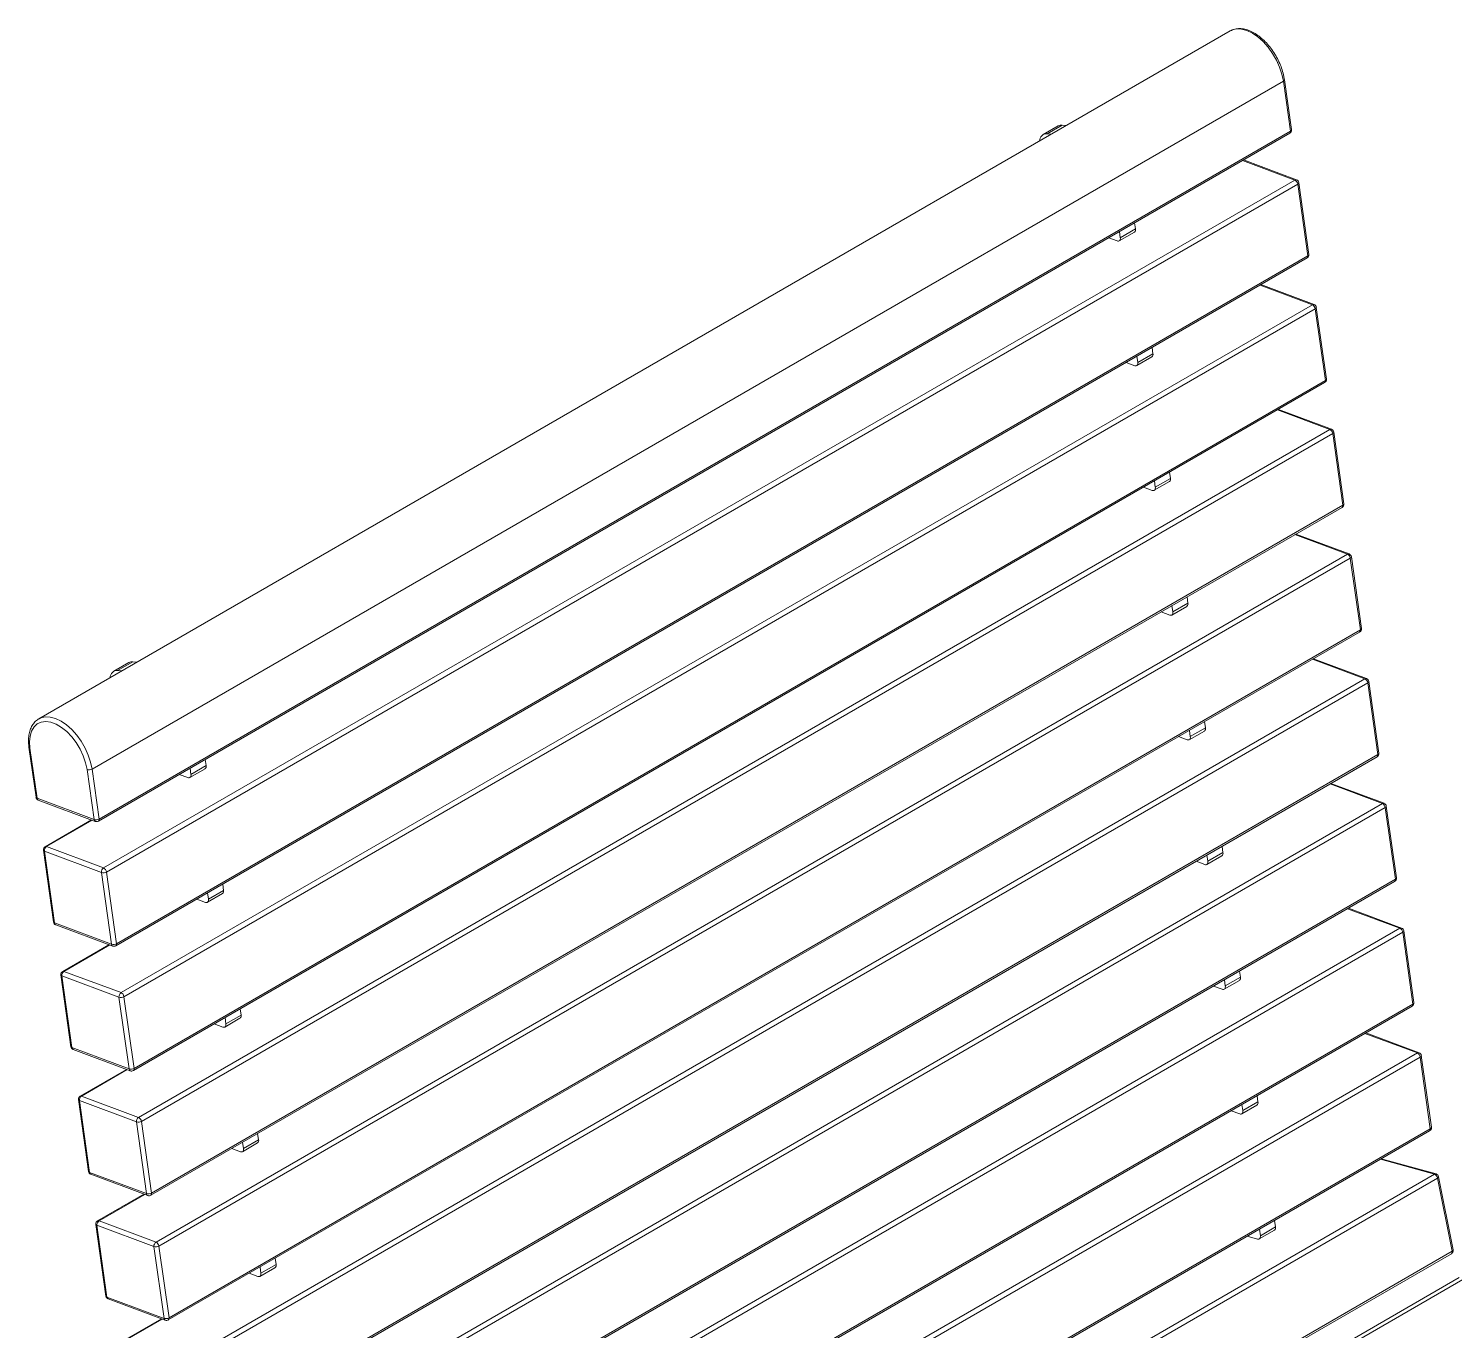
# Model space of a CAD drawing. Header units: millimetres. Extents: x 2717 to 8657, y -3129 to 1071.
# Drawn here: x 7758.5 to 7954.7, y -1007.3 to -828.3 of the extents above; entities that cross this region are included whole.
import ezdxf

# ---------------------------------------------------------------- set-up
doc = ezdxf.new("R2010")
doc.units = ezdxf.units.MM

# ---------------------------------------------------------------- blocks, each defined once
blk = doc.blocks.new('izometria')
at = {"color": 7, "linetype": 'Continuous', "lineweight": 15}
for p, q in [((5617.29, 4119.58), (5616.98, 4119.41)), ((5616.98, 4119.41), (5282.52, 3926.33)), ((5631.94, 4105.34), (5297.47, 3912.25)), ((5633.9, 4091.32), (5631.94, 4105.34)), ((5634.2, 4091.72), (5632.23, 4105.73)), ((5568.73, 4092.78), (5564.49, 4090.33)), ((5569.83, 4093.01), (5565.59, 4090.56)), ((5571.07, 4092.91), (5569.83, 4093.01)), ((5299.24, 3897.63), (5633.71, 4090.71)), ((5299.44, 3898.24), (5633.9, 4091.32)), ((5566.83, 4090.46), (5565.59, 4090.56)), ((5635.17, 4077.58), (5620.47, 4083.07)), ((5635.64, 4077.64), (5620.72, 4083.22)), ((5300.71, 3884.5), (5635.17, 4077.58)), ((5635.99, 4076.44), (5301.53, 3883.36)), ((5638.81, 4056.32), (5635.99, 4076.44)), ((5639.11, 4056.72), (5636.28, 4076.84)), ((5586.16, 4061.4), (5590.4, 4063.85)), ((5590.4, 4063.85), (5590.16, 4065.58)), ((5582.89, 4061.38), (5585.3, 4060.47)), ((5585.87, 4060.49), (5590.11, 4062.94)), ((5586.16, 4061.4), (5585.92, 4063.13)), ((5304.16, 3862.63), (5638.62, 4055.71)), ((5304.35, 3863.24), (5638.81, 4056.32)), ((5640.08, 4042.58), (5625.38, 4048.07)), ((5640.55, 4042.64), (5625.63, 4048.22)), ((5305.62, 3849.5), (5640.08, 4042.58)), ((5640.9, 4041.44), (5306.44, 3848.36)), ((5643.73, 4021.32), (5640.9, 4041.44)), ((5644.02, 4021.72), (5641.19, 4041.84)), ((5590.78, 4025.49), (5595.02, 4027.94)), ((5591.07, 4026.4), (5590.83, 4028.13)), ((5591.07, 4026.4), (5595.32, 4028.84)), ((5595.32, 4028.84), (5595.07, 4030.58)), ((5587.8, 4026.38), (5590.21, 4025.47)), ((5309.07, 3827.63), (5643.53, 4020.71)), ((5309.26, 3828.24), (5643.73, 4021.32)), ((5644.99, 4007.58), (5630.29, 4013.07)), ((5645.47, 4007.64), (5630.54, 4013.22)), ((5310.53, 3814.5), (5644.99, 4007.58)), ((5645.81, 4006.44), (5311.35, 3813.36)), ((5648.64, 3986.32), (5645.81, 4006.44)), ((5648.93, 3986.72), (5646.11, 4006.84)), ((5600.23, 3993.84), (5599.98, 3995.57)), ((5592.71, 3991.37), (5595.12, 3990.47)), ((5595.69, 3990.49), (5599.93, 3992.93)), ((5595.99, 3991.39), (5595.74, 3993.13)), ((5595.99, 3991.39), (5600.23, 3993.84)), ((5313.98, 3792.63), (5648.44, 3985.71)), ((5314.18, 3793.24), (5648.64, 3986.32)), ((5649.9, 3972.58), (5635.2, 3978.07)), ((5650.38, 3972.64), (5635.45, 3978.21)), ((5315.44, 3779.5), (5649.9, 3972.58)), ((5650.72, 3971.44), (5316.26, 3778.36)), ((5653.55, 3951.32), (5650.72, 3971.44)), ((5653.84, 3951.72), (5651.02, 3971.84)), ((5605.14, 3958.84), (5604.9, 3960.57)), ((5597.62, 3956.37), (5600.04, 3955.47)), ((5600.6, 3955.48), (5604.84, 3957.93)), ((5600.9, 3956.39), (5600.65, 3958.12)), ((5600.9, 3956.39), (5605.14, 3958.84)), ((5318.89, 3757.63), (5653.35, 3950.71)), ((5319.09, 3758.24), (5653.55, 3951.32)), ((5307.81, 3942.15), (5303.57, 3939.7)), ((5308.91, 3942.38), (5304.66, 3939.93)), ((5305.91, 3939.83), (5304.66, 3939.93)), ((5310.15, 3942.28), (5308.91, 3942.38)), ((5654.82, 3937.58), (5640.12, 3943.07)), ((5655.29, 3937.64), (5640.37, 3943.21)), ((5320.35, 3744.5), (5654.82, 3937.58)), ((5655.64, 3936.44), (5321.17, 3743.36)), ((5658.46, 3916.32), (5655.64, 3936.44)), ((5658.75, 3916.71), (5655.93, 3936.84)), ((5282.52, 3926.33), (5282.65, 3926.4)), ((5605.81, 3921.39), (5610.05, 3923.84)), ((5610.05, 3923.84), (5609.81, 3925.57)), ((5602.53, 3921.37), (5604.95, 3920.47)), ((5605.51, 3920.48), (5609.76, 3922.93)), ((5605.81, 3921.39), (5605.57, 3923.12)), ((5279.77, 3918.36), (5281.74, 3904.34)), ((5280.05, 3918.09), (5282.02, 3904.08)), ((5323.8, 3722.63), (5658.26, 3915.71)), ((5324, 3723.23), (5658.46, 3916.32)), ((5298.04, 3898.09), (5296.07, 3912.11)), ((5297.47, 3912.25), (5299.44, 3898.24)), ((5324.95, 3909.86), (5329.19, 3912.31)), ((5325.24, 3910.77), (5325, 3912.5)), ((5325.24, 3910.77), (5329.48, 3913.22)), ((5329.48, 3913.22), (5329.24, 3914.95)), ((5321.96, 3910.75), (5324.38, 3909.85)), ((5659.73, 3902.58), (5645.03, 3908.07)), ((5660.2, 3902.64), (5645.28, 3908.21)), ((5282.02, 3904.08), (5298.04, 3898.09)), ((5282.38, 3903.55), (5298.39, 3897.56)), ((5325.27, 3709.49), (5659.73, 3902.58)), ((5660.55, 3901.44), (5326.09, 3708.36)), ((5663.37, 3881.31), (5660.55, 3901.44)), ((5663.67, 3881.71), (5660.84, 3901.84)), ((5297.3, 3897.97), (5284.32, 3890.47)), ((5297.52, 3897.89), (5284.69, 3890.48)), ((5283.83, 3889.47), (5286.65, 3869.34)), ((5300.12, 3883.22), (5284.11, 3889.2)), ((5284.11, 3889.2), (5286.93, 3869.07)), ((5284.69, 3890.48), (5300.71, 3884.5)), ((5610.43, 3885.48), (5614.67, 3887.93)), ((5610.72, 3886.39), (5610.48, 3888.12)), ((5610.72, 3886.39), (5614.96, 3888.84)), ((5614.96, 3888.84), (5614.72, 3890.57)), ((5301.53, 3883.36), (5304.35, 3863.24)), ((5607.44, 3886.37), (5609.86, 3885.47)), ((5302.95, 3863.09), (5300.12, 3883.22)), ((5328.71, 3687.63), (5663.17, 3880.71)), ((5328.91, 3688.23), (5663.37, 3881.31)), ((5334.39, 3878.22), (5334.15, 3879.95)), ((5326.88, 3875.75), (5329.29, 3874.85)), ((5329.86, 3874.86), (5334.1, 3877.31)), ((5330.15, 3875.77), (5329.91, 3877.5)), ((5330.15, 3875.77), (5334.39, 3878.22)), ((5664.64, 3867.57), (5649.94, 3873.07)), ((5665.11, 3867.64), (5650.19, 3873.21)), ((5286.93, 3869.07), (5302.95, 3863.09)), ((5287.29, 3868.55), (5303.31, 3862.56)), ((5365.51, 3694.89), (5664.64, 3867.57)), ((5665.46, 3866.44), (5366.9, 3694.09)), ((5668.28, 3846.31), (5665.46, 3866.44)), ((5668.58, 3846.71), (5665.75, 3866.84)), ((5302.21, 3862.97), (5289.23, 3855.47)), ((5302.43, 3862.89), (5289.6, 3855.48)), ((5289.6, 3855.48), (5305.62, 3849.5)), ((5619.87, 3853.84), (5619.63, 3855.57)), ((5288.74, 3854.47), (5291.56, 3834.34)), ((5305.04, 3848.21), (5289.02, 3854.2)), ((5289.02, 3854.2), (5291.84, 3834.07)), ((5612.36, 3851.37), (5614.77, 3850.47)), ((5615.34, 3850.48), (5619.58, 3852.93)), ((5615.63, 3851.39), (5615.39, 3853.12)), ((5615.63, 3851.39), (5619.87, 3853.84)), ((5307.86, 3828.09), (5305.04, 3848.21)), ((5306.44, 3848.36), (5309.26, 3828.24)), ((5339.31, 3843.22), (5339.06, 3844.95)), ((5385.76, 3683.21), (5668.28, 3846.31)), ((5386.18, 3682.97), (5668.09, 3845.71)), ((5331.79, 3840.75), (5334.2, 3839.84)), ((5334.77, 3839.86), (5339.01, 3842.31)), ((5335.06, 3840.77), (5334.82, 3842.5)), ((5335.06, 3840.77), (5339.31, 3843.22)), ((5669.55, 3832.57), (5654.85, 3838.07)), ((5670.02, 3832.64), (5655.1, 3838.21)), ((5291.84, 3834.07), (5307.86, 3828.09)), ((5292.2, 3833.55), (5308.22, 3827.56)), ((5398.3, 3675.98), (5669.55, 3832.57)), ((5670.37, 3831.44), (5399.69, 3675.18)), ((5673.19, 3811.31), (5670.37, 3831.44)), ((5673.49, 3811.71), (5670.66, 3831.84)), ((5307.12, 3827.97), (5294.14, 3820.47)), ((5307.34, 3827.89), (5294.52, 3820.48)), ((5293.65, 3819.47), (5296.47, 3799.34)), ((5294.52, 3820.48), (5310.53, 3814.5)), ((5624.79, 3818.84), (5624.54, 3820.57)), ((5309.95, 3813.21), (5293.93, 3819.2)), ((5293.93, 3819.2), (5296.76, 3799.07)), ((5617.27, 3816.37), (5619.68, 3815.47)), ((5620.25, 3815.48), (5624.49, 3817.93)), ((5620.54, 3816.39), (5620.3, 3818.12)), ((5620.54, 3816.39), (5624.79, 3818.84)), ((5312.77, 3793.09), (5309.95, 3813.21)), ((5311.35, 3813.36), (5314.18, 3793.24)), ((5418.55, 3664.31), (5673.19, 3811.31)), ((5339.68, 3804.86), (5343.92, 3807.31)), ((5339.97, 3805.77), (5339.73, 3807.5)), ((5339.97, 3805.77), (5344.22, 3808.22)), ((5344.22, 3808.22), (5343.97, 3809.95)), ((5418.98, 3664.06), (5673, 3810.71)), ((5336.7, 3805.75), (5339.11, 3804.84)), ((5674.35, 3798.54), (5659.2, 3802.74)), ((5674.8, 3798.61), (5659.43, 3802.87)), ((5296.76, 3799.07), (5312.77, 3793.09)), ((5297.11, 3798.54), (5313.13, 3792.56)), ((5430.2, 3657.59), (5674.35, 3798.54)), ((5675.21, 3797.46), (5431.57, 3656.8)), ((5679.3, 3776.92), (5675.21, 3797.46)), ((5679.59, 3777.3), (5675.51, 3797.84)), ((5312.04, 3792.97), (5299.05, 3785.47)), ((5312.25, 3792.89), (5299.43, 3785.48)), ((5298.56, 3784.47), (5301.38, 3764.34)), ((5314.86, 3778.21), (5298.84, 3784.2)), ((5298.84, 3784.2), (5301.67, 3764.07)), ((5299.43, 3785.48), (5315.44, 3779.5)), ((5625.47, 3781.29), (5629.71, 3783.74)), ((5629.71, 3783.74), (5629.45, 3785.57)), ((5621.79, 3781.15), (5624.69, 3780.34)), ((5625.17, 3780.38), (5629.42, 3782.83)), ((5625.47, 3781.29), (5625.21, 3783.12)), ((5317.68, 3758.09), (5314.86, 3778.21)), ((5316.26, 3778.36), (5319.09, 3758.24)), ((5451.41, 3645.36), (5679.3, 3776.92)), ((5451.91, 3645.08), (5679.11, 3776.24)), ((5344.59, 3769.86), (5348.83, 3772.31)), ((5344.89, 3770.77), (5344.64, 3772.5)), ((5344.89, 3770.77), (5349.13, 3773.21)), ((5349.13, 3773.21), (5348.89, 3774.95)), ((5341.61, 3770.75), (5344.03, 3769.84)), ((5458.83, 3641.09), (5681.31, 3769.52)), ((5682.31, 3768.96), (5459.81, 3640.52)), ((5301.67, 3764.07), (5317.68, 3758.09)), ((5302.02, 3763.54), (5318.04, 3757.56)), ((5316.95, 3757.97), (5303.96, 3750.47)), ((5317.17, 3757.89), (5304.34, 3750.48))]:
    blk.add_line(p, q, dxfattribs=at)
at = {"color": 7, "linetype": 'Continuous', "lineweight": 15, "flags": 128}
for points in [[(5631.94, 4105.34), (5631.54, 4107.28), (5630.89, 4109.27), (5630, 4111.24), (5628.91, 4113.13), (5627.65, 4114.88), (5626.25, 4116.43), (5624.77, 4117.75), (5623.23, 4118.79), (5621.7, 4119.53), (5620.21, 4119.92), (5618.81, 4119.98), (5617.55, 4119.69), (5617.29, 4119.58)], [(5635.99, 4076.44), (5636.11, 4076.53), (5636.21, 4076.62), (5636.27, 4076.71), (5636.29, 4076.81), (5636.28, 4076.84)], [(5585.3, 4060.47), (5585.5, 4060.42), (5585.69, 4060.42), (5585.85, 4060.48), (5585.99, 4060.58), (5586.09, 4060.73), (5586.15, 4060.92), (5586.18, 4061.15), (5586.16, 4061.4)], [(5638.81, 4056.32), (5638.94, 4056.4), (5639.03, 4056.49), (5639.09, 4056.59), (5639.11, 4056.68), (5639.11, 4056.72)], [(5640.9, 4041.44), (5641.03, 4041.53), (5641.12, 4041.62), (5641.18, 4041.71), (5641.2, 4041.81), (5641.19, 4041.84)], [(5590.21, 4025.47), (5590.41, 4025.42), (5590.6, 4025.42), (5590.76, 4025.48), (5590.9, 4025.58), (5591, 4025.73), (5591.06, 4025.92), (5591.09, 4026.15), (5591.07, 4026.4)], [(5643.73, 4021.32), (5643.85, 4021.4), (5643.94, 4021.49), (5644, 4021.59), (5644.02, 4021.68), (5644.02, 4021.72)], [(5645.81, 4006.44), (5645.94, 4006.53), (5646.03, 4006.62), (5646.09, 4006.71), (5646.11, 4006.81), (5646.11, 4006.84)], [(5595.12, 3990.47), (5595.32, 3990.42), (5595.51, 3990.42), (5595.67, 3990.48), (5595.81, 3990.58), (5595.91, 3990.73), (5595.98, 3990.92), (5596, 3991.15), (5595.99, 3991.39)], [(5648.64, 3986.32), (5648.76, 3986.4), (5648.85, 3986.49), (5648.91, 3986.59), (5648.93, 3986.68), (5648.93, 3986.72)], [(5650.72, 3971.44), (5650.85, 3971.53), (5650.94, 3971.62), (5651, 3971.71), (5651.02, 3971.81), (5651.02, 3971.84)], [(5600.04, 3955.47), (5600.24, 3955.42), (5600.42, 3955.42), (5600.59, 3955.48), (5600.72, 3955.58), (5600.82, 3955.73), (5600.89, 3955.92), (5600.91, 3956.14), (5600.9, 3956.39)], [(5653.55, 3951.32), (5653.67, 3951.4), (5653.77, 3951.49), (5653.82, 3951.59), (5653.84, 3951.68), (5653.84, 3951.72)], [(5655.64, 3936.44), (5655.76, 3936.53), (5655.85, 3936.62), (5655.91, 3936.71), (5655.93, 3936.81), (5655.93, 3936.84)], [(5296.07, 3912.11), (5295.67, 3914.01), (5295.02, 3915.94), (5294.13, 3917.85), (5293.03, 3919.67), (5291.76, 3921.33), (5290.37, 3922.77), (5288.9, 3923.96), (5287.4, 3924.84), (5285.92, 3925.39), (5284.51, 3925.6), (5283.23, 3925.44), (5282.11, 3924.93), (5281.19, 3924.09), (5280.51, 3922.94), (5280.08, 3921.52), (5279.93, 3919.89), (5280.05, 3918.09)], [(5282.65, 3926.4), (5283.09, 3926.61), (5284.35, 3926.9), (5285.75, 3926.84), (5287.23, 3926.44), (5288.77, 3925.71), (5290.3, 3924.67), (5291.79, 3923.35), (5293.19, 3921.8), (5294.45, 3920.05), (5295.54, 3918.16), (5296.42, 3916.19), (5297.08, 3914.2), (5297.47, 3912.25)], [(5604.95, 3920.47), (5605.15, 3920.42), (5605.33, 3920.42), (5605.5, 3920.47), (5605.63, 3920.58), (5605.73, 3920.73), (5605.8, 3920.92), (5605.82, 3921.14), (5605.81, 3921.39)], [(5658.46, 3916.32), (5658.58, 3916.4), (5658.68, 3916.49), (5658.74, 3916.59), (5658.76, 3916.68), (5658.75, 3916.71)], [(5324.38, 3909.85), (5324.58, 3909.8), (5324.77, 3909.8), (5324.93, 3909.85), (5325.06, 3909.95), (5325.17, 3910.11), (5325.23, 3910.3), (5325.26, 3910.52), (5325.24, 3910.77)], [(5660.55, 3901.44), (5660.67, 3901.52), (5660.76, 3901.62), (5660.82, 3901.71), (5660.84, 3901.8), (5660.84, 3901.84)], [(5609.86, 3885.47), (5610.06, 3885.42), (5610.24, 3885.42), (5610.41, 3885.47), (5610.54, 3885.58), (5610.65, 3885.73), (5610.71, 3885.92), (5610.74, 3886.14), (5610.72, 3886.39)], [(5663.37, 3881.31), (5663.5, 3881.4), (5663.59, 3881.49), (5663.65, 3881.59), (5663.67, 3881.68), (5663.67, 3881.71)], [(5329.29, 3874.85), (5329.49, 3874.79), (5329.68, 3874.8), (5329.84, 3874.85), (5329.98, 3874.95), (5330.08, 3875.1), (5330.14, 3875.3), (5330.17, 3875.52), (5330.15, 3875.77)], [(5665.46, 3866.44), (5665.58, 3866.52), (5665.68, 3866.62), (5665.73, 3866.71), (5665.75, 3866.8), (5665.75, 3866.84)], [(5614.77, 3850.47), (5614.97, 3850.42), (5615.16, 3850.42), (5615.32, 3850.47), (5615.46, 3850.58), (5615.56, 3850.73), (5615.62, 3850.92), (5615.65, 3851.14), (5615.63, 3851.39)], [(5668.28, 3846.31), (5668.41, 3846.4), (5668.5, 3846.49), (5668.56, 3846.58), (5668.58, 3846.68), (5668.58, 3846.71)], [(5334.2, 3839.84), (5334.4, 3839.79), (5334.59, 3839.8), (5334.75, 3839.85), (5334.89, 3839.95), (5334.99, 3840.1), (5335.05, 3840.29), (5335.08, 3840.52), (5335.06, 3840.77)], [(5670.37, 3831.44), (5670.49, 3831.52), (5670.59, 3831.61), (5670.65, 3831.71), (5670.67, 3831.8), (5670.66, 3831.84)], [(5619.68, 3815.47), (5619.88, 3815.42), (5620.07, 3815.42), (5620.23, 3815.47), (5620.37, 3815.58), (5620.47, 3815.73), (5620.53, 3815.92), (5620.56, 3816.14), (5620.54, 3816.39)], [(5673.19, 3811.31), (5673.32, 3811.4), (5673.41, 3811.49), (5673.47, 3811.58), (5673.49, 3811.68), (5673.49, 3811.71)], [(5339.11, 3804.84), (5339.31, 3804.79), (5339.5, 3804.79), (5339.66, 3804.85), (5339.8, 3804.95), (5339.9, 3805.1), (5339.97, 3805.29), (5339.99, 3805.52), (5339.97, 3805.77)], [(5675.21, 3797.46), (5675.34, 3797.54), (5675.43, 3797.63), (5675.49, 3797.71), (5675.51, 3797.8), (5675.51, 3797.84)], [(5624.69, 3780.34), (5624.88, 3780.31), (5625.05, 3780.33), (5625.19, 3780.39), (5625.32, 3780.5), (5625.41, 3780.65), (5625.46, 3780.84), (5625.48, 3781.05), (5625.47, 3781.29)], [(5679.3, 3776.92), (5679.42, 3777), (5679.52, 3777.09), (5679.58, 3777.18), (5679.6, 3777.26), (5679.59, 3777.3)], [(5344.03, 3769.84), (5344.23, 3769.79), (5344.41, 3769.79), (5344.57, 3769.85), (5344.71, 3769.95), (5344.81, 3770.1), (5344.88, 3770.29), (5344.9, 3770.52), (5344.89, 3770.77)]]:
    blk.add_lwpolyline(points, dxfattribs=at)
at = {"color": 7, "linetype": 'Continuous', "lineweight": 15}
for centre, radius, start, end in [((5631.78, 4105.76), 0.454, 290.5336, 356.6966), ((5569.64, 4091.17), 1.84, 84.0651, 119.3788), ((5633.21, 4091.58), 1, 299.9973, 7.9879), ((5633.74, 4091.74), 0.454, 290.5265, 356.7413), ((5565.54, 4088.5), 2.06, 88.7219, 179.18), ((5633.34, 4091.17), 0.586, 309.1268, 14.9491), ((5635.47, 4077.12), 0.547, 71.6004, 123.2734), ((5634.51, 4076.24), 1.49, 7.8402, 63.7862), ((5635.29, 4076.7), 1, 7.9879, 69.5107), ((5589.59, 4063.61), 0.853, 307.9686, 16.1073), ((5638.12, 4056.58), 1, 299.9973, 7.9879), ((5638.27, 4056.16), 0.568, 307.9686, 16.1073), ((5640.38, 4042.12), 0.547, 71.6004, 123.2734), ((5639.42, 4041.24), 1.49, 7.8402, 63.7862), ((5640.2, 4041.7), 1, 7.9879, 69.5107), ((5594.5, 4028.61), 0.853, 307.9686, 16.1073), ((5643.03, 4021.58), 1, 299.9973, 7.9879), ((5643.18, 4021.16), 0.568, 307.9686, 16.1073), ((5645.29, 4007.12), 0.547, 71.6004, 123.2734), ((5644.33, 4006.24), 1.49, 7.8402, 63.7862), ((5645.12, 4006.7), 1, 7.9879, 69.5107), ((5599.41, 3993.61), 0.853, 307.9686, 16.1073), ((5647.94, 3986.58), 1, 299.9973, 7.9879), ((5648.09, 3986.16), 0.568, 307.9686, 16.1073), ((5650.21, 3972.12), 0.547, 71.6004, 123.2734), ((5649.25, 3971.24), 1.49, 7.8402, 63.7862), ((5650.03, 3971.7), 1, 7.9879, 69.5107), ((5604.32, 3958.61), 0.853, 307.9686, 16.1073), ((5652.85, 3951.58), 1, 299.9973, 7.9879), ((5653, 3951.16), 0.568, 307.9686, 16.1073), ((5304.62, 3937.87), 2.06, 88.7219, 179.18), ((5308.71, 3940.54), 1.84, 84.0651, 119.3788), ((5655.12, 3937.12), 0.547, 71.6004, 123.2734), ((5654.16, 3936.24), 1.49, 7.8402, 63.7862), ((5654.94, 3936.7), 1, 7.9879, 69.5107), ((5609.23, 3923.61), 0.853, 307.9686, 16.1073), ((5280.14, 3918.46), 0.378, 195.3065, 257.5464), ((5657.76, 3916.58), 1, 299.9973, 7.9879), ((5657.91, 3916.16), 0.568, 307.9686, 16.1073), ((5296.59, 3913.87), 1.84, 253.4762, 298.5626), ((5328.66, 3912.98), 0.853, 307.9686, 16.1073), ((5282.73, 3904.48), 1, 187.9879, 249.5107), ((5282.1, 3904.44), 0.378, 195.3528, 257.5404), ((5282.63, 3904.1), 0.609, 182.4789, 245.6066), ((5660.03, 3902.12), 0.547, 71.6004, 123.2734), ((5659.07, 3901.24), 1.49, 7.8402, 63.7862), ((5659.85, 3901.7), 1, 7.9879, 69.5107), ((5298.56, 3899.86), 1.84, 253.4762, 298.5626), ((5298.65, 3898.12), 0.609, 182.4789, 245.6066), ((5298.74, 3898.5), 1, 249.5107, 299.9973), ((5298.89, 3898.08), 0.568, 307.9686, 16.1073), ((5284.82, 3889.61), 1, 119.9973, 187.9879), ((5284.19, 3889.57), 0.378, 195.3528, 257.5404), ((5285.44, 3889.37), 1.34, 123.9042, 187.1313), ((5284.51, 3890.1), 0.425, 65.0367, 117.6882), ((5614.14, 3888.6), 0.853, 307.9686, 16.1073), ((5301.46, 3883.38), 1.34, 123.9042, 187.1313), ((5300.65, 3884.98), 1.84, 253.4762, 298.5626), ((5300.05, 3883.16), 1.49, 7.8402, 63.7862), ((5662.67, 3881.57), 1, 299.9973, 7.9879), ((5662.83, 3881.16), 0.568, 307.9686, 16.1073), ((5333.57, 3877.98), 0.853, 307.9686, 16.1073), ((5287.64, 3869.48), 1, 187.9879, 249.5107), ((5287.01, 3869.44), 0.378, 195.3528, 257.5404), ((5287.54, 3869.1), 0.609, 182.4789, 245.6066), ((5664.94, 3867.12), 0.547, 71.6004, 123.2734), ((5663.98, 3866.24), 1.49, 7.8402, 63.7862), ((5664.76, 3866.7), 1, 7.9879, 69.5107), ((5303.47, 3864.85), 1.84, 253.4762, 298.5626), ((5303.56, 3863.12), 0.609, 182.4789, 245.6066), ((5303.66, 3863.5), 1, 249.5107, 299.9973), ((5303.79, 3863.09), 0.586, 309.1268, 14.9491), ((5289.73, 3854.61), 1, 119.9973, 187.9879), ((5290.35, 3854.37), 1.34, 123.9042, 187.1313), ((5289.42, 3855.1), 0.425, 65.0367, 117.6882), ((5289.1, 3854.57), 0.378, 195.3528, 257.5404), ((5619.05, 3853.6), 0.853, 307.9686, 16.1073), ((5306.37, 3848.38), 1.34, 123.9042, 187.1313), ((5305.56, 3849.98), 1.84, 253.4762, 298.5626), ((5304.96, 3848.16), 1.49, 7.8402, 63.7862), ((5667.59, 3846.57), 1, 299.9973, 7.9879), ((5667.74, 3846.16), 0.568, 307.9686, 16.1073), ((5338.49, 3842.98), 0.853, 307.9686, 16.1073), ((5292.55, 3834.48), 1, 187.9879, 249.5107), ((5291.93, 3834.44), 0.378, 195.3528, 257.5404), ((5292.45, 3834.1), 0.609, 182.4789, 245.6066), ((5669.85, 3832.12), 0.547, 71.6004, 123.2734), ((5668.89, 3831.23), 1.49, 7.8402, 63.7862), ((5669.67, 3831.7), 1, 7.9879, 69.5107), ((5308.38, 3829.85), 1.84, 253.4762, 298.5626), ((5308.47, 3828.12), 0.609, 182.4789, 245.6066), ((5308.57, 3828.5), 1, 249.5107, 299.9973), ((5308.7, 3828.09), 0.586, 309.1268, 14.9491), ((5294.64, 3819.61), 1, 119.9973, 187.9879), ((5294.01, 3819.57), 0.378, 195.3528, 257.5404), ((5295.27, 3819.37), 1.34, 123.9042, 187.1313), ((5294.34, 3820.1), 0.425, 65.0367, 117.6882), ((5623.97, 3818.6), 0.853, 307.9686, 16.1073), ((5311.28, 3813.38), 1.34, 123.9042, 187.1313), ((5310.47, 3814.98), 1.84, 253.4762, 298.5626), ((5309.87, 3813.16), 1.49, 7.8402, 63.7862), ((5672.5, 3811.57), 1, 299.9973, 7.9879), ((5672.65, 3811.16), 0.568, 307.9686, 16.1073), ((5343.4, 3807.98), 0.853, 307.9686, 16.1073), ((5297.46, 3799.48), 1, 187.9879, 249.5107), ((5296.84, 3799.44), 0.378, 195.3528, 257.5404), ((5297.36, 3799.1), 0.609, 182.4789, 245.6066), ((5674.65, 3798.06), 0.568, 75.651, 122.3909), ((5673.79, 3797.21), 1.44, 9.8917, 67.1538), ((5674.53, 3797.65), 1, 11.2518, 74.4866), ((5313.3, 3794.85), 1.84, 253.4762, 298.5626), ((5313.38, 3793.11), 0.609, 182.4789, 245.6066), ((5313.48, 3793.5), 1, 249.5107, 299.9973), ((5313.61, 3793.09), 0.586, 309.1268, 14.9491), ((5299.55, 3784.61), 1, 119.9973, 187.9879), ((5298.92, 3784.57), 0.378, 195.3528, 257.5404), ((5300.18, 3784.36), 1.34, 123.9042, 187.1313), ((5299.25, 3785.1), 0.425, 65.0367, 117.6882), ((5628.9, 3783.5), 0.845, 307.6026, 16.4733), ((5316.19, 3778.38), 1.34, 123.9042, 187.1313), ((5314.78, 3778.16), 1.49, 7.8402, 63.7862), ((5315.38, 3779.98), 1.84, 253.4762, 298.5626), ((5678.61, 3777.11), 1, 299.9973, 11.2518), ((5678.73, 3776.71), 0.601, 309.0903, 20.3855), ((5348.31, 3772.98), 0.853, 307.9686, 16.1073), ((5302.37, 3764.48), 1, 187.9879, 249.5107), ((5301.75, 3764.44), 0.378, 195.3528, 257.5404), ((5302.28, 3764.1), 0.609, 182.4789, 245.6066), ((5318.21, 3759.85), 1.84, 253.4762, 298.5626), ((5318.29, 3758.11), 0.609, 182.4789, 245.6066), ((5318.39, 3758.5), 1, 249.5107, 299.9973), ((5318.52, 3758.08), 0.586, 309.1268, 14.9491)]:
    blk.add_arc(centre, radius, start, end, dxfattribs=at)
for points, knots in [([(5632.23, 4105.73), (5632.18, 4106.05), (5632.03, 4106.96), (5631.62, 4108.5), (5630.94, 4110.32), (5630.06, 4112.1), (5629.01, 4113.8), (5627.82, 4115.37), (5626.51, 4116.76), (5625.12, 4117.96), (5623.67, 4118.93), (5622.19, 4119.62), (5620.73, 4120.04), (5619.31, 4120.12), (5618.17, 4119.97), (5617.57, 4119.67), (5617.36, 4119.57)], [0, 0, 0, 0, 0.0405433, 0.117075, 0.193476, 0.2697672, 0.3460317, 0.4223543, 0.4988133, 0.5755095, 0.6525297, 0.7298977, 0.8073877, 0.8842332, 0.9593702, 1, 1, 1, 1]), ([(5282.68, 3926.39), (5282.58, 3926.35), (5282.1, 3926.14), (5281.4, 3925.5), (5280.62, 3924.49), (5280.06, 3923.25), (5279.71, 3921.82), (5279.6, 3920.24), (5279.68, 3919.06), (5279.76, 3918.43), (5279.77, 3918.36)], [0, 0, 0, 0, 0.039998, 0.193283, 0.346226, 0.501787, 0.66142, 0.824297, 0.980848, 1, 1, 1, 1])]:
    blk.add_open_spline(points, degree=3, knots=knots, dxfattribs=at)

msp = doc.modelspace()

# ---------------------------------------------------------------- block references
at = {"xscale": 0.4899999999999999, "yscale": 0.4899999999999999, "zscale": 0.4899999999999999}
msp.add_blockref('izometria', (5171.51, -2847.14), dxfattribs=at)

doc.saveas('drawing.dxf')
